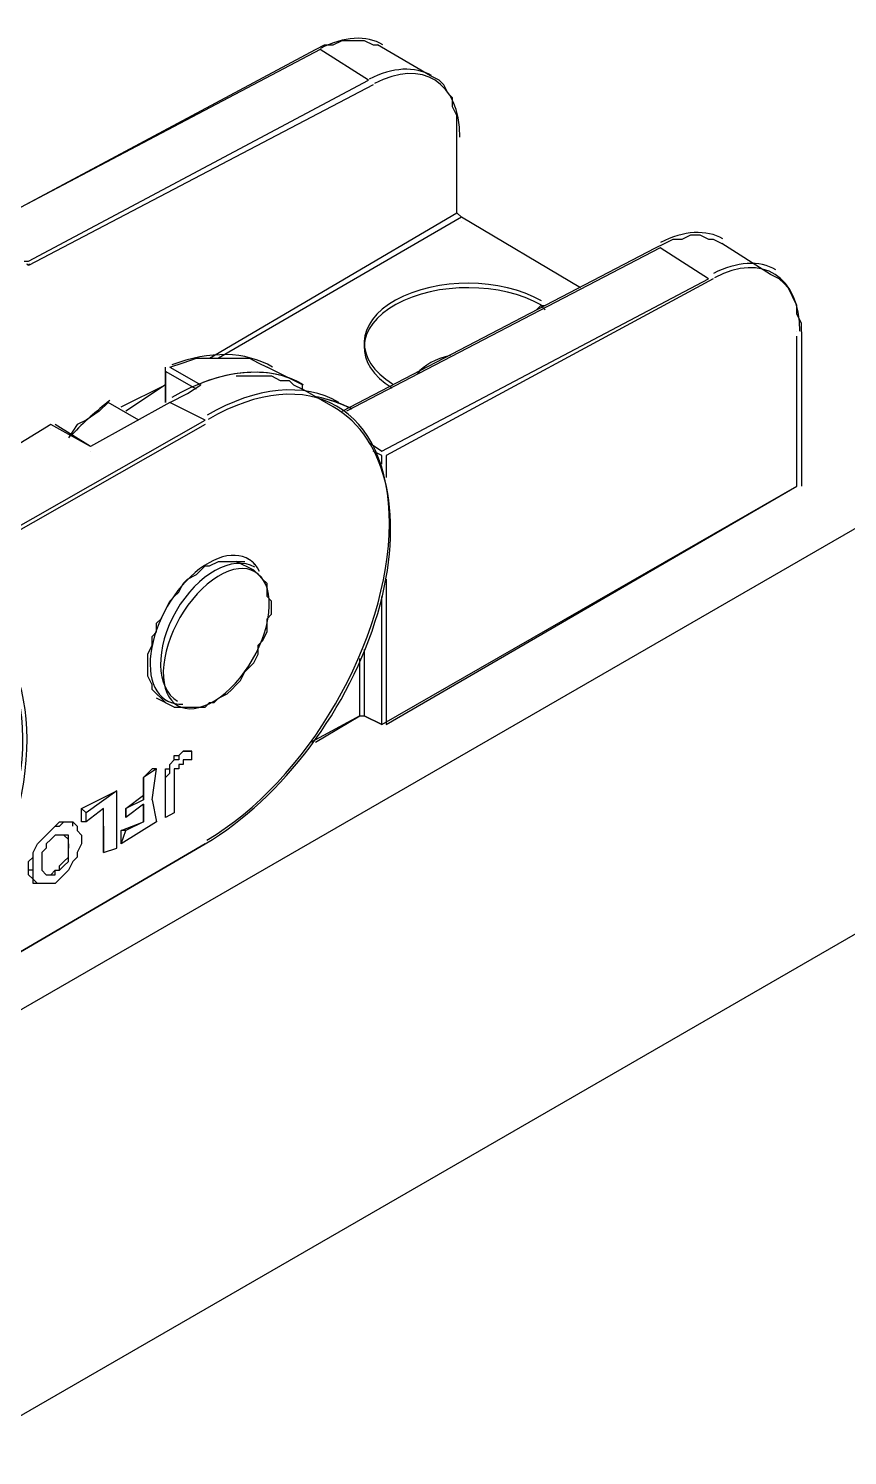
# Model space of a CAD drawing. Header units: millimetres. Extents: x 2758 to 41047, y 670 to 17125.
# Drawn here: x 35596.8 to 35674.1, y 7116.3 to 7251 of the extents above; entities that cross this region are included whole.
import ezdxf

# ---------------------------------------------------------------- set-up
doc = ezdxf.new("R2010")
doc.units = ezdxf.units.MM
doc.layers.add('PDF2_Geometría', color=7, linetype='Continuous')

# ---------------------------------------------------------------- blocks, each defined once
blk = doc.blocks.new('OH3A1-1$-$ASSY$$CENTER$TUB_-_v2$-$copia')
at = {"layer": 'PDF2_Geometría', "lineweight": -3}
for points in [[(15.8967539469401, 7.896715799967447), (19.60910288492838, 10.03996192084418), (19.60910288492838, 9.963298373752169)], [(19.60906643337673, 9.963296678331163), (15.89671749538845, 7.820050557454427), (14.04095967610677, 8.891673617892794), (14.04095967610677, 8.967503865559896), (14.85092671712239, 9.434984842936196)], [(16.64001295301649, 8.477506849500868), (16.69917721218533, 8.509172227647568)], [(16.70917765299479, 8.503339131673174), (16.70001135932074, 8.509172227647566), (16.64001380072699, 8.477506849500866)], [(16.69917805989583, 8.509172227647568), (16.70084465874566, 8.510005527072481), (16.70251125759548, 8.510005527072481), (16.70417785644531, 8.510838826497396), (16.70584445529514, 8.510838826497396), (16.70751105414496, 8.510838826497396), (16.70834435356988, 8.510838826497396), (16.7100109524197, 8.510005527072481), (16.71084425184461, 8.510005527072481)], [(16.70001220703125, 8.508339775933157), (16.70001220703125, 8.508339775933157)], [(16.72084554036458, 8.50417243109809), (16.71084594726562, 8.510005527072481)], [(16.64417860243055, 8.469173855251736), (16.64501190185546, 8.469173855251736), (16.70917595757378, 8.503339131673174)], [(16.70917765299479, 8.503339131673174), (16.70917765299479, 8.503339131673174)], [(16.74917772081163, 8.464173210991753), (16.72667863633897, 8.477506001790363), (16.72584533691406, 8.478339301215277), (16.72584533691406, 8.4925053914388), (16.72584533691406, 8.495005289713541), (16.72584533691406, 8.496671888563368), (16.72501203748915, 8.498338487413191), (16.72501203748915, 8.50000508626302), (16.72417873806423, 8.500838385687933), (16.72334543863932, 8.502504984537758), (16.72251213921441, 8.503338283962673), (16.72084554036458, 8.504171583387587)], [(16.7100101047092, 8.502504984537758), (16.64501274956597, 8.468339708116318)], [(16.67917887369791, 8.45084042019314), (16.72584364149305, 8.478339301215277), (16.72584364149305, 8.4925053914388)], [(16.72584533691406, 8.492506239149305), (16.72584533691406, 8.492506239149305)], [(16.72667778862847, 8.47750515407986), (16.68084632025825, 8.450839572482638)], [(16.72584533691406, 8.478339301215277), (16.72584533691406, 8.478339301215277)], [(16.72667778862847, 8.477506001790363), (16.72667778862847, 8.477506001790363)], [(16.72667778862847, 8.47667270236545), (16.72667778862847, 8.47667270236545)], [(16.74917772081163, 8.464173210991753), (16.72667863633897, 8.477506001790363)], [(16.76334465874566, 8.471672905815971), (16.76501125759548, 8.472506205240883), (16.76667785644531, 8.473339504665798), (16.76834445529514, 8.473339504665798), (16.77001105414496, 8.474172804090712), (16.77167765299479, 8.474172804090712), (16.77334425184461, 8.473339504665798), (16.77417755126953, 8.473339504665798), (16.77584415011936, 8.472506205240883)], [(16.70417955186632, 8.44083997938368), (16.76334381103515, 8.471672058105465)], [(16.77334425184461, 8.465838962131075), (16.76417795817057, 8.471672058105465), (16.70501369900173, 8.44083997938368)], [(16.76417880588108, 8.471672905815971), (16.76417880588108, 8.471672905815971)], [(16.78501213921441, 8.466673109266493), (16.77584584554036, 8.472506205240883)], [(16.64501105414496, 8.469173007541231), (16.64501105414496, 8.469173007541231)], [(16.64501105414496, 8.468339708116318), (16.64501105414496, 8.468339708116318)], [(16.7091793484158, 8.435006035698782), (16.71167924669054, 8.433339436848957), (16.77334340413411, 8.465838114420572)], [(16.77417670355903, 8.465838962131075), (16.71251254611545, 8.432506985134548), (16.71251254611545, 8.428340488009981)], [(16.77334594726562, 8.465838962131075), (16.77334594726562, 8.465838962131075)], [(16.7908443874783, 8.455839369032118), (16.7908443874783, 8.457505967881943), (16.79001108805338, 8.459172566731771), (16.79001108805338, 8.460839165581596), (16.78917778862847, 8.462505764431423), (16.78834448920356, 8.46417236328125), (16.78751118977864, 8.465005662706162), (16.78667789035373, 8.465838962131075), (16.7850112915039, 8.46667226155599)], [(16.74167887369791, 8.460839165581596), (16.740845574273, 8.460005866156683)], [(16.74251132541233, 8.460005866156683), (16.74167802598741, 8.460839165581596)], [(16.74167887369791, 8.460839165581596), (16.74251217312282, 8.460839165581596)], [(16.74167887369791, 8.460839165581596), (16.74167887369791, 8.460839165581596)], [(16.71251254611545, 8.381674024793837), (16.79000939263238, 8.426672193739149), (16.79000939263238, 8.455004374186197)], [(16.79001193576389, 8.455839369032118), (16.79001193576389, 8.455839369032118)], [(16.7908443874783, 8.455838521321613), (16.7908443874783, 8.426673041449652)], [(16.67084418402778, 8.442505730523003), (16.67084418402778, 8.449172125922308)], [(16.67167833116319, 8.449172973632812), (16.67417822943793, 8.450006273057724), (16.67667812771267, 8.450839572482638), (16.67917802598741, 8.450839572482638), (16.68167792426215, 8.450839572482638), (16.68417782253689, 8.450839572482638), (16.68667772081163, 8.450839572482638), (16.68834431966146, 8.450006273057724), (16.69001091851128, 8.449172973632812)], [(16.67167833116319, 8.449172973632812), (16.67751142713758, 8.445839775933157)], [(16.67167833116319, 8.449172973632812), (16.67167833116319, 8.449172973632812)], [(16.67167833116319, 8.449172973632812), (16.67167833116319, 8.449172973632812)], [(16.67167833116319, 8.449172973632812), (16.67167833116319, 8.449172973632812)], [(16.69667900933159, 8.445839775933157), (16.69001261393229, 8.449172973632812)], [(16.67667812771267, 8.445005628797743), (16.67084503173828, 8.448338826497396), (16.67084503173828, 8.442505730523003)], [(16.68417867024739, 8.447506374782986), (16.68584526909722, 8.447506374782986), (16.68751186794705, 8.447506374782986), (16.68917846679687, 8.447506374782986), (16.6908450656467, 8.447506374782986), (16.69251166449652, 8.446673075358072), (16.69417826334635, 8.446673075358072), (16.69501156277126, 8.445839775933157), (16.69667816162109, 8.445006476508246)], [(16.66251118977864, 8.44167243109809), (16.67084418402777, 8.445838928222654)], [(16.67084418402778, 8.445838928222656), (16.66334448920356, 8.440839131673178)], [(16.67167833116319, 8.442505730523003), (16.67501152886284, 8.44417232937283), (16.67751142713758, 8.445838928222656)], [(16.67751057942708, 8.445005628797743), (16.67751057942708, 8.445005628797743)], [(16.70251125759548, 8.44167243109809), (16.69667816162109, 8.445005628797743)], [(16.69667900933159, 8.445005628797743), (16.69667900933159, 8.445838928222656)], [(16.6658443874783, 8.43917253282335), (16.6600112915039, 8.442505730523003), (16.65834469265408, 8.440839131673178), (16.65584479437933, 8.43917253282335), (16.6541781955295, 8.438339233398438), (16.65251159667969, 8.435839335123697)], [(16.67167833116319, 8.442505730523003), (16.65667894151475, 8.43417273627387)], [(16.6658443874783, 8.43917253282335), (16.6600112915039, 8.442505730523003)], [(16.66001213921441, 8.442505730523003), (16.66001213921441, 8.442505730523003)], [(16.67167833116319, 8.442505730523003), (16.67167833116319, 8.442505730523003)], [(16.67834303114149, 8.438338385687933), (16.62417856852213, 8.407506306966145), (16.63417816162109, 8.401673210991753)], [(16.64917839898003, 8.438339233398438), (16.63417900933159, 8.42917293972439)], [(16.65667724609375, 8.43417273627387), (16.65001085069444, 8.438339233398436)], [(16.6783447265625, 8.43917253282335), (16.6783447265625, 8.43917253282335)], [(16.64917839898003, 8.437505933973524), (16.64917839898003, 8.437505933973524)], [(16.64917839898003, 8.437505933973524), (16.64917839898003, 8.437505933973524)], [(16.64917839898003, 8.437505933973524), (16.64917839898003, 8.437505933973524)], [(16.65667724609375, 8.434171888563368), (16.65667724609375, 8.434171888563368)], [(16.65667894151475, 8.433339436848957), (16.65667894151475, 8.433339436848957)], [(16.65667894151475, 8.433339436848957), (16.65667894151475, 8.433339436848957)], [(16.71167839898003, 8.430838690863714), (16.71167839898003, 8.432505289713541), (16.71001180013021, 8.433338589138454)], [(16.71167839898003, 8.433339436848957), (16.71167839898003, 8.433339436848957)], [(16.71167839898003, 8.433339436848957), (16.71167839898003, 8.433339436848957)], [(16.71168009440104, 8.381673177083332), (16.79001024034288, 8.426671346028645)], [(16.79001193576389, 8.426672193739149), (16.79001193576389, 8.426672193739149)], [(16.79001193576389, 8.426672193739149), (16.79001193576389, 8.426672193739149)], [(16.67084418402778, 8.385839674207899), (16.67001088460287, 8.386672973632812), (16.66917758517795, 8.387506273057724), (16.66834428575304, 8.388339572482638), (16.66834428575304, 8.389172871907553), (16.66751098632812, 8.390839470757378), (16.66751098632812, 8.391672770182291), (16.66751098632812, 8.392506069607204), (16.66751098632812, 8.394172668457031), (16.66751098632812, 8.395005967881943), (16.66834428575304, 8.396672566731771), (16.66834428575304, 8.398339165581596), (16.66917758517795, 8.399172465006508), (16.66917758517795, 8.400839063856337), (16.67001088460287, 8.40167236328125), (16.67084418402778, 8.403338962131075), (16.67167748345269, 8.405005560980902), (16.6725107828776, 8.405838860405815), (16.67334408230251, 8.406672159830727), (16.67417738172743, 8.408338758680555), (16.67501068115234, 8.409172058105465), (16.67667728000217, 8.410005357530382), (16.67751057942708, 8.410838656955294), (16.67834387885199, 8.411671956380207), (16.67917717827691, 8.411671956380207), (16.68084377712673, 8.41250525580512), (16.68167707655165, 8.41250525580512), (16.68251037597656, 8.41250525580512), (16.68334367540148, 8.41250525580512), (16.68417697482639, 8.41250525580512), (16.6850102742513, 8.41250525580512), (16.68584357367621, 8.41250525580512)], [(16.68751186794705, 8.410839504665798), (16.68417867024739, 8.412506103515625)], [(16.67251247829861, 8.385006374782986), (16.67334577772352, 8.385006374782986), (16.67417907714844, 8.385006374782986), (16.67501237657335, 8.385006374782986), (16.67584567599825, 8.385006374782986), (16.67667897542317, 8.385006374782986), (16.678345574273, 8.385006374782986), (16.67917887369792, 8.385839674207899), (16.68001217312283, 8.385839674207899), (16.68084547254774, 8.386672973632812), (16.68251207139757, 8.387506273057724), (16.68334537082248, 8.388339572482638), (16.68417867024739, 8.38917287190755), (16.68501196967231, 8.390006171332464), (16.68584526909722, 8.391672770182291), (16.68667856852214, 8.392506069607204), (16.68751186794705, 8.393339369032118), (16.68834516737196, 8.395005967881943), (16.68834516737196, 8.39667256673177), (16.68917846679687, 8.397505866156683), (16.69001176622179, 8.399172465006508), (16.69001176622179, 8.400005764431423), (16.69001176622179, 8.40167236328125), (16.6908450656467, 8.402505662706162), (16.6908450656467, 8.404172261555988), (16.6908450656467, 8.405005560980902), (16.69001176622179, 8.405838860405815), (16.69001176622179, 8.40750545925564), (16.69001176622179, 8.408338758680555), (16.68917846679687, 8.409172058105465), (16.68834516737196, 8.410005357530382), (16.68751186794705, 8.410838656955294)], [(16.71251085069444, 8.409172058105465), (16.71251085069444, 8.381673177083332)], [(16.70834520128038, 8.383339775933157), (16.71167839898003, 8.381673177083332), (16.71167839898003, 8.405838860405815)], [(16.70834520128038, 8.395838419596352), (16.70834520128038, 8.383338928222656)], [(16.69917805989583, 8.378339131673174), (16.70751105414496, 8.383338928222654), (16.70751105414496, 8.394171820746527)], [(16.6725107828776, 8.385005527072481), (16.66917758517795, 8.38667212592231)], [(16.70751105414496, 8.383338928222656), (16.69834476047092, 8.378339131673178)], [(16.70751105414496, 8.383338928222656), (16.70751105414496, 8.383338928222656)], [(16.70751105414496, 8.383338928222656), (16.70834435356988, 8.383338928222656)], [(16.70834520128038, 8.383338928222656), (16.70834520128038, 8.383338928222656)], [(16.70834520128038, 8.383338928222656), (16.70834520128038, 8.383338928222656)], [(16.71167839898003, 8.38167232937283), (16.70834520128038, 8.383338928222656)], [(16.71167839898003, 8.38167232937283), (16.71167839898003, 8.38167232937283)], [(16.71167839898003, 8.38167232937283), (16.71167839898003, 8.38167232937283)], [(16.67084418402778, 8.364173041449652), (16.67084418402778, 8.370006137424044), (16.67084418402778, 8.370839436848957), (16.67084418402778, 8.37167273627387), (16.67084418402778, 8.373339335123697), (16.67167748345269, 8.373339335123697), (16.67167748345269, 8.37417263454861), (16.6725107828776, 8.375005933973524), (16.6725107828776, 8.375839233398436), (16.67334408230251, 8.375839233398436), (16.67417738172743, 8.376672532823347), (16.67501068115234, 8.376672532823347), (16.67584398057726, 8.376672532823347)], [(16.67584567599825, 8.375005933973524), (16.67584567599825, 8.37667253282335), (16.67501237657335, 8.37667253282335), (16.67417907714844, 8.37667253282335), (16.67334577772352, 8.375839233398438), (16.67334577772352, 8.375005933973524), (16.67251247829861, 8.375005933973524), (16.6716791788737, 8.37417263454861)], [(16.67084418402778, 8.364173041449652), (16.67084418402778, 8.370006137424044), (16.67084418402778, 8.370839436848957), (16.67084418402778, 8.37167273627387), (16.67167748345269, 8.372506035698782), (16.67167748345269, 8.373339335123697), (16.67167748345269, 8.37417263454861)], [(16.67584567599825, 8.37500508626302), (16.67501237657335, 8.37500508626302), (16.67417907714844, 8.37500508626302), (16.67417907714844, 8.374171786838106), (16.67334577772352, 8.374171786838106), (16.67334577772352, 8.373338487413191), (16.67251247829861, 8.373338487413191), (16.67251247829861, 8.37250518798828), (16.67251247829861, 8.370838589138454), (16.67251247829861, 8.36500549316406), (16.67084587944878, 8.364172193739147)], [(16.66334533691406, 8.365005493164062), (16.66334533691406, 8.365838792588974), (16.66667853461371, 8.368338690863716), (16.66667853461371, 8.371671888563368), (16.66834513346354, 8.373338487413193)], [(16.66917758517795, 8.373338487413193), (16.66667768690321, 8.371671888563368), (16.66667768690321, 8.367505391438803), (16.66667768690321, 8.368338690863716)], [(16.66834513346354, 8.367506239149305), (16.66917843288844, 8.373339335123697), (16.66834513346354, 8.373339335123697)], [(16.65917799207899, 8.362505594889322), (16.65917799207899, 8.35750579833984), (16.66167789035373, 8.358339097764757), (16.66167789035373, 8.363338894314236), (16.66167789035373, 8.369171990288628), (16.65584479437933, 8.365005493164062), (16.65501149495442, 8.365838792588974)], [(16.65501234266493, 8.363338894314236), (16.65501234266493, 8.365838792588974), (16.66167873806423, 8.369171990288628)], [(16.67084418402778, 8.370006137424044), (16.67084418402778, 8.370006137424044)], [(16.65917799207899, 8.365838792588974), (16.65584479437933, 8.363338894314236), (16.65501149495442, 8.363338894314236)], [(16.65917799207899, 8.362505594889322), (16.65917799207899, 8.365838792588974)], [(16.65917799207899, 8.362505594889322), (16.65917799207899, 8.365838792588974)], [(16.66251118977864, 8.360005696614582), (16.66251118977864, 8.361672295464407), (16.66667768690321, 8.363338894314236), (16.66667768690321, 8.366672092013888)], [(16.66834513346354, 8.3675053914388), (16.66917843288844, 8.363338894314236), (16.66251203748914, 8.359172397189669), (16.66251203748914, 8.360005696614582)], [(16.66667853461371, 8.366672092013888), (16.66667853461371, 8.363338894314236), (16.66334533691406, 8.361672295464407), (16.66251203748915, 8.361672295464407)], [(16.66667853461371, 8.3675053914388), (16.66334533691406, 8.365838792588972), (16.66334533691406, 8.364172193739147), (16.66334533691406, 8.36500549316406)], [(16.66667853461371, 8.366672092013888), (16.66334533691406, 8.364172193739149)], [(16.64667765299479, 8.35167270236545), (16.64584435356988, 8.352506001790365), (16.64501105414496, 8.353339301215279), (16.64501105414496, 8.35417260064019), (16.64501105414496, 8.355839199490015), (16.64584435356988, 8.35667249891493), (16.64584435356988, 8.35750579833984), (16.64667765299479, 8.359172397189669), (16.64751095241969, 8.360005696614582), (16.64834425184461, 8.360838996039497), (16.64917755126953, 8.361672295464407), (16.65001085069444, 8.362505594889324), (16.65084415011935, 8.363338894314236), (16.65167744954427, 8.363338894314236), (16.65251074896918, 8.363338894314236), (16.65334404839409, 8.363338894314236)], [(16.65334404839409, 8.362505594889322), (16.65334404839409, 8.363338894314236)], [(16.65584479437933, 8.363338894314236), (16.65584479437933, 8.365005493164062)], [(16.65001085069444, 8.362505594889322), (16.65001085069444, 8.362505594889322)], [(16.65251159667969, 8.359172397189669), (16.65251159667969, 8.360005696614582), (16.65251159667969, 8.360838996039497), (16.65167829725477, 8.360838996039497)], [(16.65917799207899, 8.35750579833984), (16.65917799207899, 8.362505594889322)], [(16.65917799207899, 8.362505594889322), (16.65917799207899, 8.362505594889322)], [(16.66251118977864, 8.359172397189669), (16.66334448920355, 8.361672295464407)], [(16.67834303114149, 8.359171549479166), (16.62417856852213, 8.327506171332464)], [(16.62417941623264, 8.327506171332464), (16.67834387885199, 8.359171549479166)], [(16.64834425184461, 8.353339301215277), (16.64917755126953, 8.353339301215277), (16.65001085069444, 8.35417260064019), (16.65084415011935, 8.35417260064019), (16.65084415011935, 8.355005900065102), (16.65167744954427, 8.355839199490015), (16.65251074896918, 8.35667249891493), (16.65251074896918, 8.35750579833984), (16.65251074896918, 8.358339097764754), (16.65251074896918, 8.359172397189669), (16.65251074896918, 8.358339097764754)], [(16.6783447265625, 8.359172397189669), (16.6783447265625, 8.359172397189669)], [(16.64584520128038, 8.35417260064019), (16.64501190185547, 8.35417260064019)], [(16.64667765299479, 8.35167270236545), (16.64667765299479, 8.35167270236545)]]:
    blk.add_lwpolyline(points, dxfattribs=at)
for points in [[(16.61501227484809, 8.41917249891493), (16.615845574273, 8.418339199490015), (16.59501308865017, 8.406673007541231), (16.60167948404948, 8.40333980984158), (16.61667887369792, 8.412506103515625), (16.62417856852213, 8.408339606391058), (16.67834303114149, 8.439171685112846), (16.67167663574218, 8.4425048828125), (16.65667724609375, 8.434171888563368), (16.64917755126953, 8.438338385687933), (16.63417816162109, 8.429172092013888), (16.63334486219618, 8.430005391438803)], [(16.65001085069444, 8.362505594889322), (16.65084415011935, 8.362505594889322), (16.65167744954427, 8.363338894314236), (16.65251074896918, 8.363338894314236), (16.65334404839409, 8.363338894314236), (16.654177347819, 8.362505594889322), (16.654177347819, 8.361672295464407), (16.65501064724392, 8.360838996039496), (16.65501064724392, 8.360005696614582), (16.65501064724392, 8.359172397189669), (16.654177347819, 8.35750579833984), (16.654177347819, 8.35667249891493), (16.65334404839409, 8.355839199490015), (16.65251074896918, 8.35417260064019), (16.65167744954427, 8.353339301215277), (16.65084415011935, 8.352506001790363), (16.65001085069444, 8.35167270236545), (16.64917755126953, 8.35167270236545), (16.64834425184461, 8.35167270236545), (16.64751095241969, 8.35167270236545), (16.64667765299479, 8.35167270236545), (16.64584435356988, 8.35167270236545), (16.64584435356988, 8.352506001790363), (16.64584435356988, 8.353339301215277), (16.64584435356988, 8.35417260064019), (16.64584435356988, 8.355839199490015), (16.64584435356988, 8.35667249891493), (16.64584435356988, 8.35750579833984), (16.64667765299479, 8.359172397189669), (16.64751095241969, 8.360005696614582), (16.64834425184461, 8.360838996039496), (16.64917755126953, 8.361672295464407)], [(16.65251159667969, 8.358339097764757), (16.65251159667969, 8.359172397189669), (16.65251159667969, 8.360005696614582), (16.65167829725477, 8.360838996039497), (16.65084499782986, 8.360838996039497), (16.65001169840495, 8.360838996039497), (16.64917839898003, 8.360005696614582), (16.64834509955512, 8.359172397189669), (16.64834509955512, 8.358339097764757), (16.64751180013021, 8.35750579833984), (16.64751180013021, 8.35667249891493), (16.64751180013021, 8.355839199490015), (16.64751180013021, 8.355005900065102), (16.64751180013021, 8.35417260064019), (16.64834509955512, 8.353339301215279), (16.64917839898003, 8.353339301215279), (16.65001169840495, 8.353339301215279), (16.65001169840495, 8.35417260064019), (16.65084499782986, 8.35417260064019), (16.65167829725477, 8.355005900065102), (16.65251159667969, 8.355839199490015), (16.65251159667969, 8.35667249891493), (16.65251159667969, 8.35750579833984)]]:
    blk.add_lwpolyline(points, close=True, dxfattribs=at)
for centre, radius, start, end in [((16.69463099550278, 8.418663624937455), 0.025329435222328, 63.15746270306023, 79.13183614735959), ((16.70062344930103, 8.390831535751019), 0.0657985564500646, 127.7623939214957, 136.1376024166051), ((16.69484030003198, 8.419150423784753), 0.0248024029059791, 63.43843561360647, 76.90945371430011), ((16.68390837003879, 8.408520664712768), 0.0051086727799187, 41.90977251263186, 59.89950357404103), ((16.67359980697399, 8.390662109203957), 0.0051047418308855, 240.0904246502765, 258.0941239459056)]:
    blk.add_arc(centre, radius, start, end, dxfattribs=at)
blk.add_ellipse((16.67617110921407, 8.39886038039136), major_axis=(0.0270398356484546, 0.0423824062149476), ratio=0.6014369925371167, start_param=4.0150247386178, end_param=6.310307975171903, dxfattribs=at)
for points in [[(16.71188524034288, 8.510045369466145), (16.70872168646918, 8.511871961805552), (16.70451822111341, 8.511630855772227), (16.70010529899597, 8.509368871476914)], [(16.72105238172743, 8.504212273491753), (16.71788882785373, 8.50603886583116), (16.71368536249796, 8.505797759797835), (16.70927244038052, 8.503535775502522)], [(16.72640991210937, 8.492606268988714), (16.72639725600349, 8.503001286400687), (16.71928807161225, 8.507463000622643), (16.7102872083452, 8.502722565756901)], [(16.7760518391927, 8.473378499348957), (16.77288828531901, 8.475205091688366), (16.76868481996324, 8.47496398565504), (16.7642718978458, 8.472702001359727)], [(16.79057820638021, 8.455939398871527), (16.79056555027432, 8.466334416283498), (16.78345636588308, 8.470796130505455), (16.77445550261603, 8.466055695639715)], [(16.64470757378472, 8.468721177842882), (16.64472263209025, 8.468437299516467), (16.64492363188002, 8.468408803515965), (16.64521183649698, 8.46865132522583)], [(16.78605143229166, 8.467545403374565), (16.78288787841796, 8.469371995713972), (16.7786844130622, 8.469130889680647), (16.77427149094475, 8.466868905385335)], [(16.74177551269531, 8.461710611979166), (16.7342058207194, 8.466059601677788), (16.72195881907145, 8.466109599643282), (16.71427996653747, 8.461823940700954)], [(16.74177551269531, 8.460877312554253), (16.73422498660617, 8.465214636060926), (16.72201881663004, 8.465277966817219), (16.71433329686737, 8.461019806755912)], [(16.71433329686737, 8.461019806755912), (16.70664860957082, 8.456761646694606), (16.70631778969913, 8.449750265333387), (16.7135916603792, 8.445260448865252)], [(16.71427996653747, 8.461823940700954), (16.70660277726915, 8.457536615159777), (16.70634112208303, 8.450503568013508), (16.71369248877631, 8.446032082466125)], [(16.69105021158854, 8.449196709526907), (16.6858812936147, 8.452181171417235), (16.67923880471123, 8.452316865497165), (16.67204334110683, 8.44958509487576)], [(16.69688415527344, 8.445862664116753), (16.6902813911438, 8.44967500898573), (16.68133725577566, 8.448807314350123), (16.67201943778992, 8.443451274236043)], [(16.69688415527344, 8.445863511827257), (16.6917152372996, 8.44884797371758), (16.68507274839613, 8.448983667797513), (16.67787728479173, 8.446251897176108)], [(16.71309092879782, 8.419569877034291), (16.71316883784357, 8.441506888753043), (16.69786269321505, 8.450344445387305), (16.67890376521279, 8.439309073394986)], [(16.72463311089409, 8.451351589626736), (16.72183239152696, 8.450791612413193), (16.71955831739637, 8.4495441631741), (16.71838003200955, 8.447920062594942)], [(16.70355055067274, 8.4425294664171), (16.6969477865431, 8.446341811286077), (16.68800365117497, 8.445474116650473), (16.67868583318922, 8.440118076536391)], [(16.67862108018663, 8.359870062934027), (16.6975807302191, 8.37090501899825), (16.71301343598514, 8.397633586207494), (16.71309092879782, 8.419569877034291)], [(16.68860541449653, 8.410619099934895), (16.68663132667542, 8.414467451519435), (16.68203093168471, 8.414653736538355), (16.67729409366184, 8.41107584953308)], [(16.68771870930989, 8.411383734809027), (16.68353407224019, 8.41379988649156), (16.67687731636895, 8.410104714499576), (16.67285039689805, 8.403130319383404)], [(16.690431382921, 8.404053582085503), (16.69060158072577, 8.410530859629313), (16.6862610751258, 8.41303700764974), (16.68073650466071, 8.409651270972358)], [(16.6435619729504, 8.37293983908547), (16.64631126724582, 8.39621231235504), (16.63333343253708, 8.408729084817036), (16.61457426773113, 8.400895978449078)], [(16.67729409366184, 8.41107584953308), (16.67255725563897, 8.407497962527803), (16.66880990812513, 8.401007770114473), (16.6680794682045, 8.395116643184023)], [(16.68073650466071, 8.409651270972358), (16.67521193419562, 8.406265534294972), (16.67059503831524, 8.39826933364762), (16.67042484051047, 8.39179205610381)], [(16.67285039689805, 8.403130319383404), (16.66882347701051, 8.396155923545624), (16.66895133230421, 8.388543411678738), (16.67313596937391, 8.386127259996197)], [(16.68011971877077, 8.386194367216955), (16.68564428923585, 8.389580103894337), (16.69026118511623, 8.397576304541692), (16.690431382921, 8.404053582085503)], [(16.63449096679687, 8.344384087456596), (16.64818249299791, 8.368097030851576), (16.64813558154636, 8.393755666097004), (16.63438595665826, 8.401694509718153)], [(16.6680794682045, 8.395116643184023), (16.66734944660017, 8.389226240753597), (16.66981034490077, 8.385334469351237), (16.67413016976971, 8.385548800700505)], [(16.67042484051047, 8.39179205610381), (16.67025464312235, 8.385314779281616), (16.67459514872233, 8.38280863126119), (16.68011971877077, 8.386194367216955)]]:
    blk.add_open_spline(points, degree=3, dxfattribs=at)

msp = doc.modelspace()

# ---------------------------------------------------------------- block references
at = {"xscale": 500, "yscale": 500, "zscale": 500}
msp.add_blockref('OH3A1-1$-$ASSY$$CENTER$TUB_-_v2$-$copia', (27274.28634909341, 2994.471230973386), dxfattribs=at)

doc.saveas('drawing.dxf')
